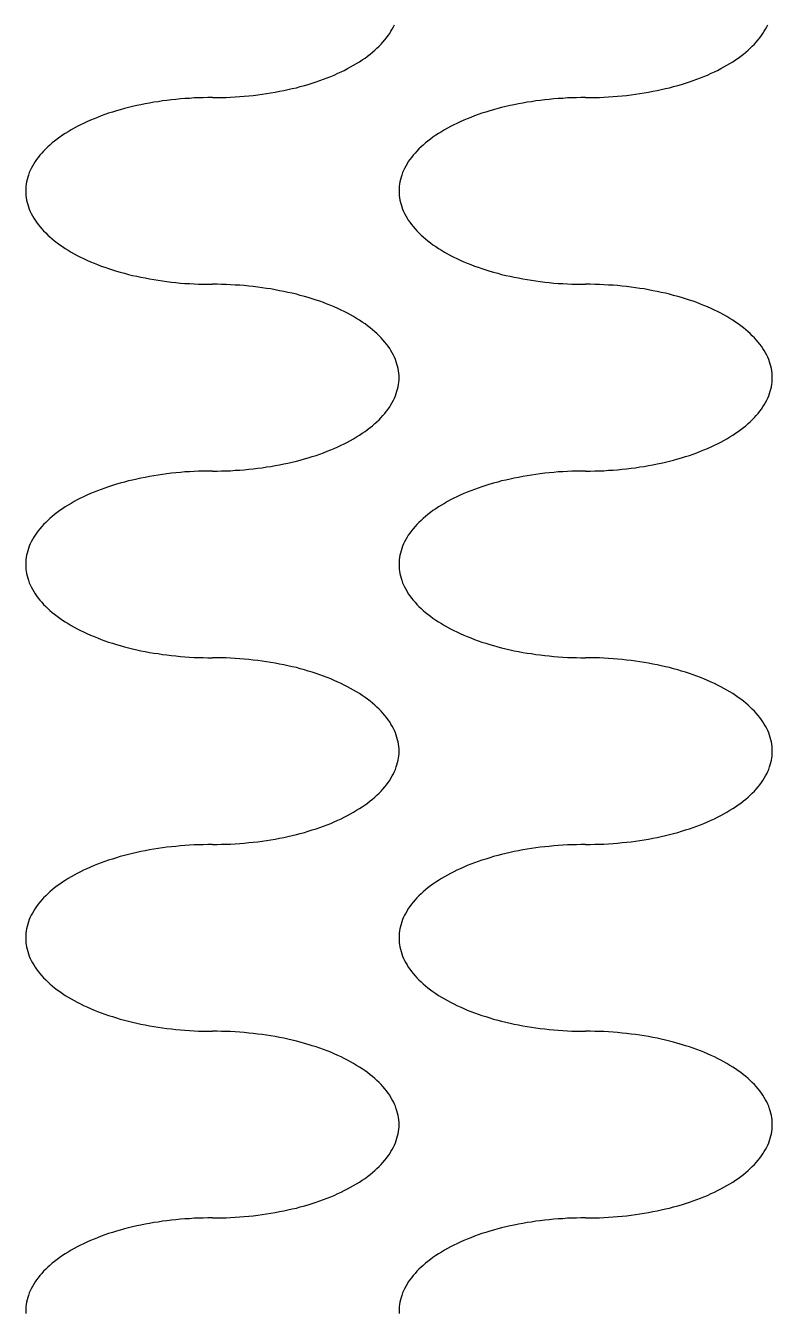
# Model space of a CAD drawing. Extents: x 0 to 40, y 0 to 70.
# Drawn here: x 29.6 to 30, y 53.95 to 54.639 of the extents above; entities that cross this region are included whole.
import ezdxf

# ---------------------------------------------------------------- set-up
doc = ezdxf.new("R2010")
doc.units = 0
doc.layers.add('AL_FOIL', color=2, linetype='CONTINUOUS')

msp = doc.modelspace()

# ---------------------------------------------------------------- linework, layer by layer
at = {"layer": 'AL_FOIL'}
for points in [[(29.7, 54.6, 0), (29.7025, 54.6, 0), (29.7049, 54.6001, 0), (29.7074, 54.6001, 0), (29.7098, 54.6002, 0), (29.7122, 54.6004, 0), (29.7147, 54.6005, 0), (29.7171, 54.6007, 0), (29.7195, 54.601, 0), (29.7219, 54.6012, 0), (29.7243, 54.6015, 0), (29.7267, 54.6018, 0), (29.729, 54.6022, 0), (29.7314, 54.6025, 0), (29.7337, 54.6029, 0), (29.736, 54.6034, 0), (29.7383, 54.6038, 0), (29.7405, 54.6043, 0), (29.7428, 54.6048, 0), (29.745, 54.6053, 0), (29.7471, 54.6059, 0), (29.7493, 54.6065, 0), (29.7514, 54.6071, 0), (29.7535, 54.6078, 0), (29.7556, 54.6084, 0), (29.7576, 54.6091, 0), (29.7596, 54.6098, 0), (29.7615, 54.6106, 0), (29.7634, 54.6113, 0), (29.7653, 54.6121, 0), (29.7672, 54.613, 0), (29.769, 54.6138, 0), (29.7707, 54.6146, 0), (29.7724, 54.6155, 0), (29.7741, 54.6164, 0), (29.7757, 54.6173, 0), (29.7773, 54.6183, 0), (29.7788, 54.6192, 0), (29.7803, 54.6202, 0), (29.7818, 54.6212, 0), (29.7831, 54.6222, 0), (29.7845, 54.6233, 0), (29.7858, 54.6243, 0), (29.787, 54.6254, 0), (29.7882, 54.6264, 0), (29.7893, 54.6275, 0), (29.7904, 54.6286, 0), (29.7914, 54.6297, 0), (29.7924, 54.6309, 0), (29.7933, 54.632, 0), (29.7942, 54.6332, 0), (29.795, 54.6343, 0), (29.7957, 54.6355, 0), (29.7964, 54.6367, 0), (29.797, 54.6379, 0), (29.7976, 54.639, 0)], [(29.9, 54.6, 0), (29.9025, 54.6, 0), (29.9049, 54.6001, 0), (29.9074, 54.6001, 0), (29.9098, 54.6002, 0), (29.9122, 54.6004, 0), (29.9147, 54.6005, 0), (29.9171, 54.6007, 0), (29.9195, 54.601, 0), (29.9219, 54.6012, 0), (29.9243, 54.6015, 0), (29.9267, 54.6018, 0), (29.929, 54.6022, 0), (29.9314, 54.6025, 0), (29.9337, 54.6029, 0), (29.936, 54.6034, 0), (29.9383, 54.6038, 0), (29.9405, 54.6043, 0), (29.9428, 54.6048, 0), (29.945, 54.6053, 0), (29.9471, 54.6059, 0), (29.9493, 54.6065, 0), (29.9514, 54.6071, 0), (29.9535, 54.6078, 0), (29.9556, 54.6084, 0), (29.9576, 54.6091, 0), (29.9596, 54.6098, 0), (29.9615, 54.6106, 0), (29.9634, 54.6113, 0), (29.9653, 54.6121, 0), (29.9672, 54.613, 0), (29.969, 54.6138, 0), (29.9707, 54.6146, 0), (29.9724, 54.6155, 0), (29.9741, 54.6164, 0), (29.9757, 54.6173, 0), (29.9773, 54.6183, 0), (29.9788, 54.6192, 0), (29.9803, 54.6202, 0), (29.9818, 54.6212, 0), (29.9831, 54.6222, 0), (29.9845, 54.6233, 0), (29.9858, 54.6243, 0), (29.987, 54.6254, 0), (29.9882, 54.6264, 0), (29.9893, 54.6275, 0), (29.9904, 54.6286, 0), (29.9914, 54.6297, 0), (29.9924, 54.6309, 0), (29.9933, 54.632, 0), (29.9942, 54.6332, 0), (29.995, 54.6343, 0), (29.9957, 54.6355, 0), (29.9964, 54.6367, 0), (29.997, 54.6379, 0), (29.9976, 54.639, 0)], [(29.7, 54.6, 0), (29.6975, 54.6, 0), (29.6951, 54.5999, 0), (29.6926, 54.5999, 0), (29.6902, 54.5998, 0), (29.6878, 54.5996, 0), (29.6853, 54.5995, 0), (29.6829, 54.5993, 0), (29.6805, 54.599, 0), (29.6781, 54.5988, 0), (29.6757, 54.5985, 0), (29.6733, 54.5982, 0), (29.671, 54.5978, 0), (29.6686, 54.5975, 0), (29.6663, 54.5971, 0), (29.664, 54.5966, 0), (29.6617, 54.5962, 0), (29.6595, 54.5957, 0), (29.6572, 54.5952, 0), (29.655, 54.5947, 0), (29.6529, 54.5941, 0), (29.6507, 54.5935, 0), (29.6486, 54.5929, 0), (29.6465, 54.5922, 0), (29.6444, 54.5916, 0), (29.6424, 54.5909, 0), (29.6404, 54.5902, 0), (29.6385, 54.5894, 0), (29.6366, 54.5887, 0), (29.6347, 54.5879, 0), (29.6328, 54.587, 0), (29.631, 54.5862, 0), (29.6293, 54.5854, 0), (29.6276, 54.5845, 0), (29.6259, 54.5836, 0), (29.6243, 54.5827, 0), (29.6227, 54.5817, 0), (29.6212, 54.5808, 0), (29.6197, 54.5798, 0), (29.6182, 54.5788, 0), (29.6169, 54.5778, 0), (29.6155, 54.5767, 0), (29.6142, 54.5757, 0), (29.613, 54.5746, 0), (29.6118, 54.5736, 0), (29.6107, 54.5725, 0), (29.6096, 54.5714, 0), (29.6086, 54.5703, 0), (29.6076, 54.5691, 0), (29.6067, 54.568, 0), (29.6058, 54.5668, 0), (29.605, 54.5657, 0), (29.6043, 54.5645, 0), (29.6036, 54.5633, 0), (29.603, 54.5621, 0), (29.6024, 54.561, 0), (29.6019, 54.5598, 0), (29.6015, 54.5585, 0), (29.6011, 54.5573, 0), (29.6008, 54.5561, 0), (29.6005, 54.5549, 0), (29.6003, 54.5537, 0), (29.6001, 54.5525, 0), (29.6, 54.5512, 0), (29.6, 54.55, 0), (29.6, 54.5488, 0), (29.6001, 54.5475, 0), (29.6003, 54.5463, 0), (29.6005, 54.5451, 0), (29.6008, 54.5439, 0), (29.6011, 54.5427, 0), (29.6015, 54.5415, 0), (29.6019, 54.5402, 0), (29.6024, 54.539, 0), (29.603, 54.5379, 0), (29.6036, 54.5367, 0), (29.6043, 54.5355, 0), (29.605, 54.5343, 0), (29.6058, 54.5332, 0), (29.6067, 54.532, 0), (29.6076, 54.5309, 0), (29.6086, 54.5297, 0), (29.6096, 54.5286, 0), (29.6107, 54.5275, 0), (29.6118, 54.5264, 0), (29.613, 54.5254, 0), (29.6142, 54.5243, 0), (29.6155, 54.5233, 0), (29.6169, 54.5222, 0), (29.6182, 54.5212, 0), (29.6197, 54.5202, 0), (29.6212, 54.5192, 0), (29.6227, 54.5183, 0), (29.6243, 54.5173, 0), (29.6259, 54.5164, 0), (29.6276, 54.5155, 0), (29.6293, 54.5146, 0), (29.631, 54.5138, 0), (29.6328, 54.513, 0), (29.6347, 54.5121, 0), (29.6366, 54.5113, 0), (29.6385, 54.5106, 0), (29.6404, 54.5098, 0), (29.6424, 54.5091, 0), (29.6444, 54.5084, 0), (29.6465, 54.5078, 0), (29.6486, 54.5071, 0), (29.6507, 54.5065, 0), (29.6529, 54.5059, 0), (29.655, 54.5053, 0), (29.6572, 54.5048, 0), (29.6595, 54.5043, 0), (29.6617, 54.5038, 0), (29.664, 54.5034, 0), (29.6663, 54.5029, 0), (29.6686, 54.5025, 0), (29.671, 54.5022, 0), (29.6733, 54.5018, 0), (29.6757, 54.5015, 0), (29.6781, 54.5012, 0), (29.6805, 54.501, 0), (29.6829, 54.5007, 0), (29.6853, 54.5005, 0), (29.6878, 54.5004, 0), (29.6902, 54.5002, 0), (29.6926, 54.5001, 0), (29.6951, 54.5001, 0), (29.6975, 54.5, 0), (29.7, 54.5, 0)], [(29.9, 54.6, 0), (29.8975, 54.6, 0), (29.8951, 54.5999, 0), (29.8926, 54.5999, 0), (29.8902, 54.5998, 0), (29.8878, 54.5996, 0), (29.8853, 54.5995, 0), (29.8829, 54.5993, 0), (29.8805, 54.599, 0), (29.8781, 54.5988, 0), (29.8757, 54.5985, 0), (29.8733, 54.5982, 0), (29.871, 54.5978, 0), (29.8686, 54.5975, 0), (29.8663, 54.5971, 0), (29.864, 54.5966, 0), (29.8617, 54.5962, 0), (29.8595, 54.5957, 0), (29.8572, 54.5952, 0), (29.855, 54.5947, 0), (29.8529, 54.5941, 0), (29.8507, 54.5935, 0), (29.8486, 54.5929, 0), (29.8465, 54.5922, 0), (29.8444, 54.5916, 0), (29.8424, 54.5909, 0), (29.8404, 54.5902, 0), (29.8385, 54.5894, 0), (29.8366, 54.5887, 0), (29.8347, 54.5879, 0), (29.8328, 54.587, 0), (29.831, 54.5862, 0), (29.8293, 54.5854, 0), (29.8276, 54.5845, 0), (29.8259, 54.5836, 0), (29.8243, 54.5827, 0), (29.8227, 54.5817, 0), (29.8212, 54.5808, 0), (29.8197, 54.5798, 0), (29.8182, 54.5788, 0), (29.8169, 54.5778, 0), (29.8155, 54.5767, 0), (29.8142, 54.5757, 0), (29.813, 54.5746, 0), (29.8118, 54.5736, 0), (29.8107, 54.5725, 0), (29.8096, 54.5714, 0), (29.8086, 54.5703, 0), (29.8076, 54.5691, 0), (29.8067, 54.568, 0), (29.8058, 54.5668, 0), (29.805, 54.5657, 0), (29.8043, 54.5645, 0), (29.8036, 54.5633, 0), (29.803, 54.5621, 0), (29.8024, 54.561, 0), (29.8019, 54.5598, 0), (29.8015, 54.5585, 0), (29.8011, 54.5573, 0), (29.8008, 54.5561, 0), (29.8005, 54.5549, 0), (29.8003, 54.5537, 0), (29.8001, 54.5525, 0), (29.8, 54.5512, 0), (29.8, 54.55, 0), (29.8, 54.5488, 0), (29.8001, 54.5475, 0), (29.8003, 54.5463, 0), (29.8005, 54.5451, 0), (29.8008, 54.5439, 0), (29.8011, 54.5427, 0), (29.8015, 54.5415, 0), (29.8019, 54.5402, 0), (29.8024, 54.539, 0), (29.803, 54.5379, 0), (29.8036, 54.5367, 0), (29.8043, 54.5355, 0), (29.805, 54.5343, 0), (29.8058, 54.5332, 0), (29.8067, 54.532, 0), (29.8076, 54.5309, 0), (29.8086, 54.5297, 0), (29.8096, 54.5286, 0), (29.8107, 54.5275, 0), (29.8118, 54.5264, 0), (29.813, 54.5254, 0), (29.8142, 54.5243, 0), (29.8155, 54.5233, 0), (29.8169, 54.5222, 0), (29.8182, 54.5212, 0), (29.8197, 54.5202, 0), (29.8212, 54.5192, 0), (29.8227, 54.5183, 0), (29.8243, 54.5173, 0), (29.8259, 54.5164, 0), (29.8276, 54.5155, 0), (29.8293, 54.5146, 0), (29.831, 54.5138, 0), (29.8328, 54.513, 0), (29.8347, 54.5121, 0), (29.8366, 54.5113, 0), (29.8385, 54.5106, 0), (29.8404, 54.5098, 0), (29.8424, 54.5091, 0), (29.8444, 54.5084, 0), (29.8465, 54.5078, 0), (29.8486, 54.5071, 0), (29.8507, 54.5065, 0), (29.8529, 54.5059, 0), (29.855, 54.5053, 0), (29.8572, 54.5048, 0), (29.8595, 54.5043, 0), (29.8617, 54.5038, 0), (29.864, 54.5034, 0), (29.8663, 54.5029, 0), (29.8686, 54.5025, 0), (29.871, 54.5022, 0), (29.8733, 54.5018, 0), (29.8757, 54.5015, 0), (29.8781, 54.5012, 0), (29.8805, 54.501, 0), (29.8829, 54.5007, 0), (29.8853, 54.5005, 0), (29.8878, 54.5004, 0), (29.8902, 54.5002, 0), (29.8926, 54.5001, 0), (29.8951, 54.5001, 0), (29.8975, 54.5, 0), (29.9, 54.5, 0)], [(29.7, 54.4, 0), (29.7025, 54.4, 0), (29.7049, 54.4001, 0), (29.7074, 54.4001, 0), (29.7098, 54.4002, 0), (29.7122, 54.4004, 0), (29.7147, 54.4005, 0), (29.7171, 54.4007, 0), (29.7195, 54.401, 0), (29.7219, 54.4012, 0), (29.7243, 54.4015, 0), (29.7267, 54.4018, 0), (29.729, 54.4022, 0), (29.7314, 54.4025, 0), (29.7337, 54.4029, 0), (29.736, 54.4034, 0), (29.7383, 54.4038, 0), (29.7405, 54.4043, 0), (29.7428, 54.4048, 0), (29.745, 54.4053, 0), (29.7471, 54.4059, 0), (29.7493, 54.4065, 0), (29.7514, 54.4071, 0), (29.7535, 54.4078, 0), (29.7556, 54.4084, 0), (29.7576, 54.4091, 0), (29.7596, 54.4098, 0), (29.7615, 54.4106, 0), (29.7634, 54.4113, 0), (29.7653, 54.4121, 0), (29.7672, 54.413, 0), (29.769, 54.4138, 0), (29.7707, 54.4146, 0), (29.7724, 54.4155, 0), (29.7741, 54.4164, 0), (29.7757, 54.4173, 0), (29.7773, 54.4183, 0), (29.7788, 54.4192, 0), (29.7803, 54.4202, 0), (29.7818, 54.4212, 0), (29.7831, 54.4222, 0), (29.7845, 54.4233, 0), (29.7858, 54.4243, 0), (29.787, 54.4254, 0), (29.7882, 54.4264, 0), (29.7893, 54.4275, 0), (29.7904, 54.4286, 0), (29.7914, 54.4297, 0), (29.7924, 54.4309, 0), (29.7933, 54.432, 0), (29.7942, 54.4332, 0), (29.795, 54.4343, 0), (29.7957, 54.4355, 0), (29.7964, 54.4367, 0), (29.797, 54.4379, 0), (29.7976, 54.439, 0), (29.7981, 54.4402, 0), (29.7985, 54.4415, 0), (29.7989, 54.4427, 0), (29.7992, 54.4439, 0), (29.7995, 54.4451, 0), (29.7997, 54.4463, 0), (29.7999, 54.4475, 0), (29.8, 54.4488, 0), (29.8, 54.45, 0), (29.8, 54.4512, 0), (29.7999, 54.4525, 0), (29.7997, 54.4537, 0), (29.7995, 54.4549, 0), (29.7992, 54.4561, 0), (29.7989, 54.4573, 0), (29.7985, 54.4585, 0), (29.7981, 54.4598, 0), (29.7976, 54.461, 0), (29.797, 54.4621, 0), (29.7964, 54.4633, 0), (29.7957, 54.4645, 0), (29.795, 54.4657, 0), (29.7942, 54.4668, 0), (29.7933, 54.468, 0), (29.7924, 54.4691, 0), (29.7914, 54.4703, 0), (29.7904, 54.4714, 0), (29.7893, 54.4725, 0), (29.7882, 54.4736, 0), (29.787, 54.4746, 0), (29.7858, 54.4757, 0), (29.7845, 54.4767, 0), (29.7831, 54.4778, 0), (29.7818, 54.4788, 0), (29.7803, 54.4798, 0), (29.7788, 54.4808, 0), (29.7773, 54.4817, 0), (29.7757, 54.4827, 0), (29.7741, 54.4836, 0), (29.7724, 54.4845, 0), (29.7707, 54.4854, 0), (29.769, 54.4862, 0), (29.7672, 54.487, 0), (29.7653, 54.4879, 0), (29.7634, 54.4887, 0), (29.7615, 54.4894, 0), (29.7596, 54.4902, 0), (29.7576, 54.4909, 0), (29.7556, 54.4916, 0), (29.7535, 54.4922, 0), (29.7514, 54.4929, 0), (29.7493, 54.4935, 0), (29.7471, 54.4941, 0), (29.745, 54.4947, 0), (29.7428, 54.4952, 0), (29.7405, 54.4957, 0), (29.7383, 54.4962, 0), (29.736, 54.4966, 0), (29.7337, 54.4971, 0), (29.7314, 54.4975, 0), (29.729, 54.4978, 0), (29.7267, 54.4982, 0), (29.7243, 54.4985, 0), (29.7219, 54.4988, 0), (29.7195, 54.499, 0), (29.7171, 54.4993, 0), (29.7147, 54.4995, 0), (29.7122, 54.4996, 0), (29.7098, 54.4998, 0), (29.7074, 54.4999, 0), (29.7049, 54.4999, 0), (29.7025, 54.5, 0), (29.7, 54.5, 0)], [(29.9, 54.4, 0), (29.9025, 54.4, 0), (29.9049, 54.4001, 0), (29.9074, 54.4001, 0), (29.9098, 54.4002, 0), (29.9122, 54.4004, 0), (29.9147, 54.4005, 0), (29.9171, 54.4007, 0), (29.9195, 54.401, 0), (29.9219, 54.4012, 0), (29.9243, 54.4015, 0), (29.9267, 54.4018, 0), (29.929, 54.4022, 0), (29.9314, 54.4025, 0), (29.9337, 54.4029, 0), (29.936, 54.4034, 0), (29.9383, 54.4038, 0), (29.9405, 54.4043, 0), (29.9428, 54.4048, 0), (29.945, 54.4053, 0), (29.9471, 54.4059, 0), (29.9493, 54.4065, 0), (29.9514, 54.4071, 0), (29.9535, 54.4078, 0), (29.9556, 54.4084, 0), (29.9576, 54.4091, 0), (29.9596, 54.4098, 0), (29.9615, 54.4106, 0), (29.9634, 54.4113, 0), (29.9653, 54.4121, 0), (29.9672, 54.413, 0), (29.969, 54.4138, 0), (29.9707, 54.4146, 0), (29.9724, 54.4155, 0), (29.9741, 54.4164, 0), (29.9757, 54.4173, 0), (29.9773, 54.4183, 0), (29.9788, 54.4192, 0), (29.9803, 54.4202, 0), (29.9818, 54.4212, 0), (29.9831, 54.4222, 0), (29.9845, 54.4233, 0), (29.9858, 54.4243, 0), (29.987, 54.4254, 0), (29.9882, 54.4264, 0), (29.9893, 54.4275, 0), (29.9904, 54.4286, 0), (29.9914, 54.4297, 0), (29.9924, 54.4309, 0), (29.9933, 54.432, 0), (29.9942, 54.4332, 0), (29.995, 54.4343, 0), (29.9957, 54.4355, 0), (29.9964, 54.4367, 0), (29.997, 54.4379, 0), (29.9976, 54.439, 0), (29.9981, 54.4402, 0), (29.9985, 54.4415, 0), (29.9989, 54.4427, 0), (29.9992, 54.4439, 0), (29.9995, 54.4451, 0), (29.9997, 54.4463, 0), (29.9999, 54.4475, 0), (30, 54.4488, 0), (30, 54.45, 0), (30, 54.4512, 0), (29.9999, 54.4525, 0), (29.9997, 54.4537, 0), (29.9995, 54.4549, 0), (29.9992, 54.4561, 0), (29.9989, 54.4573, 0), (29.9985, 54.4585, 0), (29.9981, 54.4598, 0), (29.9976, 54.461, 0), (29.997, 54.4621, 0), (29.9964, 54.4633, 0), (29.9957, 54.4645, 0), (29.995, 54.4657, 0), (29.9942, 54.4668, 0), (29.9933, 54.468, 0), (29.9924, 54.4691, 0), (29.9914, 54.4703, 0), (29.9904, 54.4714, 0), (29.9893, 54.4725, 0), (29.9882, 54.4736, 0), (29.987, 54.4746, 0), (29.9858, 54.4757, 0), (29.9845, 54.4767, 0), (29.9831, 54.4778, 0), (29.9818, 54.4788, 0), (29.9803, 54.4798, 0), (29.9788, 54.4808, 0), (29.9773, 54.4817, 0), (29.9757, 54.4827, 0), (29.9741, 54.4836, 0), (29.9724, 54.4845, 0), (29.9707, 54.4854, 0), (29.969, 54.4862, 0), (29.9672, 54.487, 0), (29.9653, 54.4879, 0), (29.9634, 54.4887, 0), (29.9615, 54.4894, 0), (29.9596, 54.4902, 0), (29.9576, 54.4909, 0), (29.9556, 54.4916, 0), (29.9535, 54.4922, 0), (29.9514, 54.4929, 0), (29.9493, 54.4935, 0), (29.9471, 54.4941, 0), (29.945, 54.4947, 0), (29.9428, 54.4952, 0), (29.9405, 54.4957, 0), (29.9383, 54.4962, 0), (29.936, 54.4966, 0), (29.9337, 54.4971, 0), (29.9314, 54.4975, 0), (29.929, 54.4978, 0), (29.9267, 54.4982, 0), (29.9243, 54.4985, 0), (29.9219, 54.4988, 0), (29.9195, 54.499, 0), (29.9171, 54.4993, 0), (29.9147, 54.4995, 0), (29.9122, 54.4996, 0), (29.9098, 54.4998, 0), (29.9074, 54.4999, 0), (29.9049, 54.4999, 0), (29.9025, 54.5, 0), (29.9, 54.5, 0)], [(29.7, 54.4, 0), (29.6975, 54.4, 0), (29.6951, 54.3999, 0), (29.6926, 54.3999, 0), (29.6902, 54.3998, 0), (29.6878, 54.3996, 0), (29.6853, 54.3995, 0), (29.6829, 54.3993, 0), (29.6805, 54.399, 0), (29.6781, 54.3988, 0), (29.6757, 54.3985, 0), (29.6733, 54.3982, 0), (29.671, 54.3978, 0), (29.6686, 54.3975, 0), (29.6663, 54.3971, 0), (29.664, 54.3966, 0), (29.6617, 54.3962, 0), (29.6595, 54.3957, 0), (29.6572, 54.3952, 0), (29.655, 54.3947, 0), (29.6529, 54.3941, 0), (29.6507, 54.3935, 0), (29.6486, 54.3929, 0), (29.6465, 54.3922, 0), (29.6444, 54.3916, 0), (29.6424, 54.3909, 0), (29.6404, 54.3902, 0), (29.6385, 54.3894, 0), (29.6366, 54.3887, 0), (29.6347, 54.3879, 0), (29.6328, 54.387, 0), (29.631, 54.3862, 0), (29.6293, 54.3854, 0), (29.6276, 54.3845, 0), (29.6259, 54.3836, 0), (29.6243, 54.3827, 0), (29.6227, 54.3817, 0), (29.6212, 54.3808, 0), (29.6197, 54.3798, 0), (29.6182, 54.3788, 0), (29.6169, 54.3778, 0), (29.6155, 54.3767, 0), (29.6142, 54.3757, 0), (29.613, 54.3746, 0), (29.6118, 54.3736, 0), (29.6107, 54.3725, 0), (29.6096, 54.3714, 0), (29.6086, 54.3703, 0), (29.6076, 54.3691, 0), (29.6067, 54.368, 0), (29.6058, 54.3668, 0), (29.605, 54.3657, 0), (29.6043, 54.3645, 0), (29.6036, 54.3633, 0), (29.603, 54.3621, 0), (29.6024, 54.361, 0), (29.6019, 54.3598, 0), (29.6015, 54.3585, 0), (29.6011, 54.3573, 0), (29.6008, 54.3561, 0), (29.6005, 54.3549, 0), (29.6003, 54.3537, 0), (29.6001, 54.3525, 0), (29.6, 54.3512, 0), (29.6, 54.35, 0), (29.6, 54.3488, 0), (29.6001, 54.3475, 0), (29.6003, 54.3463, 0), (29.6005, 54.3451, 0), (29.6008, 54.3439, 0), (29.6011, 54.3427, 0), (29.6015, 54.3415, 0), (29.6019, 54.3402, 0), (29.6024, 54.339, 0), (29.603, 54.3379, 0), (29.6036, 54.3367, 0), (29.6043, 54.3355, 0), (29.605, 54.3343, 0), (29.6058, 54.3332, 0), (29.6067, 54.332, 0), (29.6076, 54.3309, 0), (29.6086, 54.3297, 0), (29.6096, 54.3286, 0), (29.6107, 54.3275, 0), (29.6118, 54.3264, 0), (29.613, 54.3254, 0), (29.6142, 54.3243, 0), (29.6155, 54.3233, 0), (29.6169, 54.3222, 0), (29.6182, 54.3212, 0), (29.6197, 54.3202, 0), (29.6212, 54.3192, 0), (29.6227, 54.3183, 0), (29.6243, 54.3173, 0), (29.6259, 54.3164, 0), (29.6276, 54.3155, 0), (29.6293, 54.3146, 0), (29.631, 54.3138, 0), (29.6328, 54.313, 0), (29.6347, 54.3121, 0), (29.6366, 54.3113, 0), (29.6385, 54.3106, 0), (29.6404, 54.3098, 0), (29.6424, 54.3091, 0), (29.6444, 54.3084, 0), (29.6465, 54.3078, 0), (29.6486, 54.3071, 0), (29.6507, 54.3065, 0), (29.6529, 54.3059, 0), (29.655, 54.3053, 0), (29.6572, 54.3048, 0), (29.6595, 54.3043, 0), (29.6617, 54.3038, 0), (29.664, 54.3034, 0), (29.6663, 54.3029, 0), (29.6686, 54.3025, 0), (29.671, 54.3022, 0), (29.6733, 54.3018, 0), (29.6757, 54.3015, 0), (29.6781, 54.3012, 0), (29.6805, 54.301, 0), (29.6829, 54.3007, 0), (29.6853, 54.3005, 0), (29.6878, 54.3004, 0), (29.6902, 54.3002, 0), (29.6926, 54.3001, 0), (29.6951, 54.3001, 0), (29.6975, 54.3, 0), (29.7, 54.3, 0)], [(29.9, 54.4, 0), (29.8975, 54.4, 0), (29.8951, 54.3999, 0), (29.8926, 54.3999, 0), (29.8902, 54.3998, 0), (29.8878, 54.3996, 0), (29.8853, 54.3995, 0), (29.8829, 54.3993, 0), (29.8805, 54.399, 0), (29.8781, 54.3988, 0), (29.8757, 54.3985, 0), (29.8733, 54.3982, 0), (29.871, 54.3978, 0), (29.8686, 54.3975, 0), (29.8663, 54.3971, 0), (29.864, 54.3966, 0), (29.8617, 54.3962, 0), (29.8595, 54.3957, 0), (29.8572, 54.3952, 0), (29.855, 54.3947, 0), (29.8529, 54.3941, 0), (29.8507, 54.3935, 0), (29.8486, 54.3929, 0), (29.8465, 54.3922, 0), (29.8444, 54.3916, 0), (29.8424, 54.3909, 0), (29.8404, 54.3902, 0), (29.8385, 54.3894, 0), (29.8366, 54.3887, 0), (29.8347, 54.3879, 0), (29.8328, 54.387, 0), (29.831, 54.3862, 0), (29.8293, 54.3854, 0), (29.8276, 54.3845, 0), (29.8259, 54.3836, 0), (29.8243, 54.3827, 0), (29.8227, 54.3817, 0), (29.8212, 54.3808, 0), (29.8197, 54.3798, 0), (29.8182, 54.3788, 0), (29.8169, 54.3778, 0), (29.8155, 54.3767, 0), (29.8142, 54.3757, 0), (29.813, 54.3746, 0), (29.8118, 54.3736, 0), (29.8107, 54.3725, 0), (29.8096, 54.3714, 0), (29.8086, 54.3703, 0), (29.8076, 54.3691, 0), (29.8067, 54.368, 0), (29.8058, 54.3668, 0), (29.805, 54.3657, 0), (29.8043, 54.3645, 0), (29.8036, 54.3633, 0), (29.803, 54.3621, 0), (29.8024, 54.361, 0), (29.8019, 54.3598, 0), (29.8015, 54.3585, 0), (29.8011, 54.3573, 0), (29.8008, 54.3561, 0), (29.8005, 54.3549, 0), (29.8003, 54.3537, 0), (29.8001, 54.3525, 0), (29.8, 54.3512, 0), (29.8, 54.35, 0), (29.8, 54.3488, 0), (29.8001, 54.3475, 0), (29.8003, 54.3463, 0), (29.8005, 54.3451, 0), (29.8008, 54.3439, 0), (29.8011, 54.3427, 0), (29.8015, 54.3415, 0), (29.8019, 54.3402, 0), (29.8024, 54.339, 0), (29.803, 54.3379, 0), (29.8036, 54.3367, 0), (29.8043, 54.3355, 0), (29.805, 54.3343, 0), (29.8058, 54.3332, 0), (29.8067, 54.332, 0), (29.8076, 54.3309, 0), (29.8086, 54.3297, 0), (29.8096, 54.3286, 0), (29.8107, 54.3275, 0), (29.8118, 54.3264, 0), (29.813, 54.3254, 0), (29.8142, 54.3243, 0), (29.8155, 54.3233, 0), (29.8169, 54.3222, 0), (29.8182, 54.3212, 0), (29.8197, 54.3202, 0), (29.8212, 54.3192, 0), (29.8227, 54.3183, 0), (29.8243, 54.3173, 0), (29.8259, 54.3164, 0), (29.8276, 54.3155, 0), (29.8293, 54.3146, 0), (29.831, 54.3138, 0), (29.8328, 54.313, 0), (29.8347, 54.3121, 0), (29.8366, 54.3113, 0), (29.8385, 54.3106, 0), (29.8404, 54.3098, 0), (29.8424, 54.3091, 0), (29.8444, 54.3084, 0), (29.8465, 54.3078, 0), (29.8486, 54.3071, 0), (29.8507, 54.3065, 0), (29.8529, 54.3059, 0), (29.855, 54.3053, 0), (29.8572, 54.3048, 0), (29.8595, 54.3043, 0), (29.8617, 54.3038, 0), (29.864, 54.3034, 0), (29.8663, 54.3029, 0), (29.8686, 54.3025, 0), (29.871, 54.3022, 0), (29.8733, 54.3018, 0), (29.8757, 54.3015, 0), (29.8781, 54.3012, 0), (29.8805, 54.301, 0), (29.8829, 54.3007, 0), (29.8853, 54.3005, 0), (29.8878, 54.3004, 0), (29.8902, 54.3002, 0), (29.8926, 54.3001, 0), (29.8951, 54.3001, 0), (29.8975, 54.3, 0), (29.9, 54.3, 0)], [(29.7, 54.2, 0), (29.7025, 54.2, 0), (29.7049, 54.2001, 0), (29.7074, 54.2001, 0), (29.7098, 54.2002, 0), (29.7122, 54.2004, 0), (29.7147, 54.2005, 0), (29.7171, 54.2007, 0), (29.7195, 54.201, 0), (29.7219, 54.2012, 0), (29.7243, 54.2015, 0), (29.7267, 54.2018, 0), (29.729, 54.2022, 0), (29.7314, 54.2025, 0), (29.7337, 54.2029, 0), (29.736, 54.2034, 0), (29.7383, 54.2038, 0), (29.7405, 54.2043, 0), (29.7428, 54.2048, 0), (29.745, 54.2053, 0), (29.7471, 54.2059, 0), (29.7493, 54.2065, 0), (29.7514, 54.2071, 0), (29.7535, 54.2078, 0), (29.7556, 54.2084, 0), (29.7576, 54.2091, 0), (29.7596, 54.2098, 0), (29.7615, 54.2106, 0), (29.7634, 54.2113, 0), (29.7653, 54.2121, 0), (29.7672, 54.213, 0), (29.769, 54.2138, 0), (29.7707, 54.2146, 0), (29.7724, 54.2155, 0), (29.7741, 54.2164, 0), (29.7757, 54.2173, 0), (29.7773, 54.2183, 0), (29.7788, 54.2192, 0), (29.7803, 54.2202, 0), (29.7818, 54.2212, 0), (29.7831, 54.2222, 0), (29.7845, 54.2233, 0), (29.7858, 54.2243, 0), (29.787, 54.2254, 0), (29.7882, 54.2264, 0), (29.7893, 54.2275, 0), (29.7904, 54.2286, 0), (29.7914, 54.2297, 0), (29.7924, 54.2309, 0), (29.7933, 54.232, 0), (29.7942, 54.2332, 0), (29.795, 54.2343, 0), (29.7957, 54.2355, 0), (29.7964, 54.2367, 0), (29.797, 54.2379, 0), (29.7976, 54.239, 0), (29.7981, 54.2402, 0), (29.7985, 54.2415, 0), (29.7989, 54.2427, 0), (29.7992, 54.2439, 0), (29.7995, 54.2451, 0), (29.7997, 54.2463, 0), (29.7999, 54.2475, 0), (29.8, 54.2488, 0), (29.8, 54.25, 0), (29.8, 54.2512, 0), (29.7999, 54.2525, 0), (29.7997, 54.2537, 0), (29.7995, 54.2549, 0), (29.7992, 54.2561, 0), (29.7989, 54.2573, 0), (29.7985, 54.2585, 0), (29.7981, 54.2598, 0), (29.7976, 54.261, 0), (29.797, 54.2621, 0), (29.7964, 54.2633, 0), (29.7957, 54.2645, 0), (29.795, 54.2657, 0), (29.7942, 54.2668, 0), (29.7933, 54.268, 0), (29.7924, 54.2691, 0), (29.7914, 54.2703, 0), (29.7904, 54.2714, 0), (29.7893, 54.2725, 0), (29.7882, 54.2736, 0), (29.787, 54.2746, 0), (29.7858, 54.2757, 0), (29.7845, 54.2767, 0), (29.7831, 54.2778, 0), (29.7818, 54.2788, 0), (29.7803, 54.2798, 0), (29.7788, 54.2808, 0), (29.7773, 54.2817, 0), (29.7757, 54.2827, 0), (29.7741, 54.2836, 0), (29.7724, 54.2845, 0), (29.7707, 54.2854, 0), (29.769, 54.2862, 0), (29.7672, 54.287, 0), (29.7653, 54.2879, 0), (29.7634, 54.2887, 0), (29.7615, 54.2894, 0), (29.7596, 54.2902, 0), (29.7576, 54.2909, 0), (29.7556, 54.2916, 0), (29.7535, 54.2922, 0), (29.7514, 54.2929, 0), (29.7493, 54.2935, 0), (29.7471, 54.2941, 0), (29.745, 54.2947, 0), (29.7428, 54.2952, 0), (29.7405, 54.2957, 0), (29.7383, 54.2962, 0), (29.736, 54.2966, 0), (29.7337, 54.2971, 0), (29.7314, 54.2975, 0), (29.729, 54.2978, 0), (29.7267, 54.2982, 0), (29.7243, 54.2985, 0), (29.7219, 54.2988, 0), (29.7195, 54.299, 0), (29.7171, 54.2993, 0), (29.7147, 54.2995, 0), (29.7122, 54.2996, 0), (29.7098, 54.2998, 0), (29.7074, 54.2999, 0), (29.7049, 54.2999, 0), (29.7025, 54.3, 0), (29.7, 54.3, 0)], [(29.9, 54.2, 0), (29.9025, 54.2, 0), (29.9049, 54.2001, 0), (29.9074, 54.2001, 0), (29.9098, 54.2002, 0), (29.9122, 54.2004, 0), (29.9147, 54.2005, 0), (29.9171, 54.2007, 0), (29.9195, 54.201, 0), (29.9219, 54.2012, 0), (29.9243, 54.2015, 0), (29.9267, 54.2018, 0), (29.929, 54.2022, 0), (29.9314, 54.2025, 0), (29.9337, 54.2029, 0), (29.936, 54.2034, 0), (29.9383, 54.2038, 0), (29.9405, 54.2043, 0), (29.9428, 54.2048, 0), (29.945, 54.2053, 0), (29.9471, 54.2059, 0), (29.9493, 54.2065, 0), (29.9514, 54.2071, 0), (29.9535, 54.2078, 0), (29.9556, 54.2084, 0), (29.9576, 54.2091, 0), (29.9596, 54.2098, 0), (29.9615, 54.2106, 0), (29.9634, 54.2113, 0), (29.9653, 54.2121, 0), (29.9672, 54.213, 0), (29.969, 54.2138, 0), (29.9707, 54.2146, 0), (29.9724, 54.2155, 0), (29.9741, 54.2164, 0), (29.9757, 54.2173, 0), (29.9773, 54.2183, 0), (29.9788, 54.2192, 0), (29.9803, 54.2202, 0), (29.9818, 54.2212, 0), (29.9831, 54.2222, 0), (29.9845, 54.2233, 0), (29.9858, 54.2243, 0), (29.987, 54.2254, 0), (29.9882, 54.2264, 0), (29.9893, 54.2275, 0), (29.9904, 54.2286, 0), (29.9914, 54.2297, 0), (29.9924, 54.2309, 0), (29.9933, 54.232, 0), (29.9942, 54.2332, 0), (29.995, 54.2343, 0), (29.9957, 54.2355, 0), (29.9964, 54.2367, 0), (29.997, 54.2379, 0), (29.9976, 54.239, 0), (29.9981, 54.2402, 0), (29.9985, 54.2415, 0), (29.9989, 54.2427, 0), (29.9992, 54.2439, 0), (29.9995, 54.2451, 0), (29.9997, 54.2463, 0), (29.9999, 54.2475, 0), (30, 54.2488, 0), (30, 54.25, 0), (30, 54.2512, 0), (29.9999, 54.2525, 0), (29.9997, 54.2537, 0), (29.9995, 54.2549, 0), (29.9992, 54.2561, 0), (29.9989, 54.2573, 0), (29.9985, 54.2585, 0), (29.9981, 54.2598, 0), (29.9976, 54.261, 0), (29.997, 54.2621, 0), (29.9964, 54.2633, 0), (29.9957, 54.2645, 0), (29.995, 54.2657, 0), (29.9942, 54.2668, 0), (29.9933, 54.268, 0), (29.9924, 54.2691, 0), (29.9914, 54.2703, 0), (29.9904, 54.2714, 0), (29.9893, 54.2725, 0), (29.9882, 54.2736, 0), (29.987, 54.2746, 0), (29.9858, 54.2757, 0), (29.9845, 54.2767, 0), (29.9831, 54.2778, 0), (29.9818, 54.2788, 0), (29.9803, 54.2798, 0), (29.9788, 54.2808, 0), (29.9773, 54.2817, 0), (29.9757, 54.2827, 0), (29.9741, 54.2836, 0), (29.9724, 54.2845, 0), (29.9707, 54.2854, 0), (29.969, 54.2862, 0), (29.9672, 54.287, 0), (29.9653, 54.2879, 0), (29.9634, 54.2887, 0), (29.9615, 54.2894, 0), (29.9596, 54.2902, 0), (29.9576, 54.2909, 0), (29.9556, 54.2916, 0), (29.9535, 54.2922, 0), (29.9514, 54.2929, 0), (29.9493, 54.2935, 0), (29.9471, 54.2941, 0), (29.945, 54.2947, 0), (29.9428, 54.2952, 0), (29.9405, 54.2957, 0), (29.9383, 54.2962, 0), (29.936, 54.2966, 0), (29.9337, 54.2971, 0), (29.9314, 54.2975, 0), (29.929, 54.2978, 0), (29.9267, 54.2982, 0), (29.9243, 54.2985, 0), (29.9219, 54.2988, 0), (29.9195, 54.299, 0), (29.9171, 54.2993, 0), (29.9147, 54.2995, 0), (29.9122, 54.2996, 0), (29.9098, 54.2998, 0), (29.9074, 54.2999, 0), (29.9049, 54.2999, 0), (29.9025, 54.3, 0), (29.9, 54.3, 0)], [(29.7, 54.2, 0), (29.6975, 54.2, 0), (29.6951, 54.1999, 0), (29.6926, 54.1999, 0), (29.6902, 54.1998, 0), (29.6878, 54.1996, 0), (29.6853, 54.1995, 0), (29.6829, 54.1993, 0), (29.6805, 54.199, 0), (29.6781, 54.1988, 0), (29.6757, 54.1985, 0), (29.6733, 54.1982, 0), (29.671, 54.1978, 0), (29.6686, 54.1975, 0), (29.6663, 54.1971, 0), (29.664, 54.1966, 0), (29.6617, 54.1962, 0), (29.6595, 54.1957, 0), (29.6572, 54.1952, 0), (29.655, 54.1947, 0), (29.6529, 54.1941, 0), (29.6507, 54.1935, 0), (29.6486, 54.1929, 0), (29.6465, 54.1922, 0), (29.6444, 54.1916, 0), (29.6424, 54.1909, 0), (29.6404, 54.1902, 0), (29.6385, 54.1894, 0), (29.6366, 54.1887, 0), (29.6347, 54.1879, 0), (29.6328, 54.187, 0), (29.631, 54.1862, 0), (29.6293, 54.1854, 0), (29.6276, 54.1845, 0), (29.6259, 54.1836, 0), (29.6243, 54.1827, 0), (29.6227, 54.1817, 0), (29.6212, 54.1808, 0), (29.6197, 54.1798, 0), (29.6182, 54.1788, 0), (29.6169, 54.1778, 0), (29.6155, 54.1767, 0), (29.6142, 54.1757, 0), (29.613, 54.1746, 0), (29.6118, 54.1736, 0), (29.6107, 54.1725, 0), (29.6096, 54.1714, 0), (29.6086, 54.1703, 0), (29.6076, 54.1691, 0), (29.6067, 54.168, 0), (29.6058, 54.1668, 0), (29.605, 54.1657, 0), (29.6043, 54.1645, 0), (29.6036, 54.1633, 0), (29.603, 54.1621, 0), (29.6024, 54.161, 0), (29.6019, 54.1598, 0), (29.6015, 54.1585, 0), (29.6011, 54.1573, 0), (29.6008, 54.1561, 0), (29.6005, 54.1549, 0), (29.6003, 54.1537, 0), (29.6001, 54.1525, 0), (29.6, 54.1512, 0), (29.6, 54.15, 0), (29.6, 54.1488, 0), (29.6001, 54.1475, 0), (29.6003, 54.1463, 0), (29.6005, 54.1451, 0), (29.6008, 54.1439, 0), (29.6011, 54.1427, 0), (29.6015, 54.1415, 0), (29.6019, 54.1402, 0), (29.6024, 54.139, 0), (29.603, 54.1379, 0), (29.6036, 54.1367, 0), (29.6043, 54.1355, 0), (29.605, 54.1343, 0), (29.6058, 54.1332, 0), (29.6067, 54.132, 0), (29.6076, 54.1309, 0), (29.6086, 54.1297, 0), (29.6096, 54.1286, 0), (29.6107, 54.1275, 0), (29.6118, 54.1264, 0), (29.613, 54.1254, 0), (29.6142, 54.1243, 0), (29.6155, 54.1233, 0), (29.6169, 54.1222, 0), (29.6182, 54.1212, 0), (29.6197, 54.1202, 0), (29.6212, 54.1192, 0), (29.6227, 54.1183, 0), (29.6243, 54.1173, 0), (29.6259, 54.1164, 0), (29.6276, 54.1155, 0), (29.6293, 54.1146, 0), (29.631, 54.1138, 0), (29.6328, 54.113, 0), (29.6347, 54.1121, 0), (29.6366, 54.1113, 0), (29.6385, 54.1106, 0), (29.6404, 54.1098, 0), (29.6424, 54.1091, 0), (29.6444, 54.1084, 0), (29.6465, 54.1078, 0), (29.6486, 54.1071, 0), (29.6507, 54.1065, 0), (29.6529, 54.1059, 0), (29.655, 54.1053, 0), (29.6572, 54.1048, 0), (29.6595, 54.1043, 0), (29.6617, 54.1038, 0), (29.664, 54.1034, 0), (29.6663, 54.1029, 0), (29.6686, 54.1025, 0), (29.671, 54.1022, 0), (29.6733, 54.1018, 0), (29.6757, 54.1015, 0), (29.6781, 54.1012, 0), (29.6805, 54.101, 0), (29.6829, 54.1007, 0), (29.6853, 54.1005, 0), (29.6878, 54.1004, 0), (29.6902, 54.1002, 0), (29.6926, 54.1001, 0), (29.6951, 54.1001, 0), (29.6975, 54.1, 0), (29.7, 54.1, 0)], [(29.9, 54.2, 0), (29.8975, 54.2, 0), (29.8951, 54.1999, 0), (29.8926, 54.1999, 0), (29.8902, 54.1998, 0), (29.8878, 54.1996, 0), (29.8853, 54.1995, 0), (29.8829, 54.1993, 0), (29.8805, 54.199, 0), (29.8781, 54.1988, 0), (29.8757, 54.1985, 0), (29.8733, 54.1982, 0), (29.871, 54.1978, 0), (29.8686, 54.1975, 0), (29.8663, 54.1971, 0), (29.864, 54.1966, 0), (29.8617, 54.1962, 0), (29.8595, 54.1957, 0), (29.8572, 54.1952, 0), (29.855, 54.1947, 0), (29.8529, 54.1941, 0), (29.8507, 54.1935, 0), (29.8486, 54.1929, 0), (29.8465, 54.1922, 0), (29.8444, 54.1916, 0), (29.8424, 54.1909, 0), (29.8404, 54.1902, 0), (29.8385, 54.1894, 0), (29.8366, 54.1887, 0), (29.8347, 54.1879, 0), (29.8328, 54.187, 0), (29.831, 54.1862, 0), (29.8293, 54.1854, 0), (29.8276, 54.1845, 0), (29.8259, 54.1836, 0), (29.8243, 54.1827, 0), (29.8227, 54.1817, 0), (29.8212, 54.1808, 0), (29.8197, 54.1798, 0), (29.8182, 54.1788, 0), (29.8169, 54.1778, 0), (29.8155, 54.1767, 0), (29.8142, 54.1757, 0), (29.813, 54.1746, 0), (29.8118, 54.1736, 0), (29.8107, 54.1725, 0), (29.8096, 54.1714, 0), (29.8086, 54.1703, 0), (29.8076, 54.1691, 0), (29.8067, 54.168, 0), (29.8058, 54.1668, 0), (29.805, 54.1657, 0), (29.8043, 54.1645, 0), (29.8036, 54.1633, 0), (29.803, 54.1621, 0), (29.8024, 54.161, 0), (29.8019, 54.1598, 0), (29.8015, 54.1585, 0), (29.8011, 54.1573, 0), (29.8008, 54.1561, 0), (29.8005, 54.1549, 0), (29.8003, 54.1537, 0), (29.8001, 54.1525, 0), (29.8, 54.1512, 0), (29.8, 54.15, 0), (29.8, 54.1488, 0), (29.8001, 54.1475, 0), (29.8003, 54.1463, 0), (29.8005, 54.1451, 0), (29.8008, 54.1439, 0), (29.8011, 54.1427, 0), (29.8015, 54.1415, 0), (29.8019, 54.1402, 0), (29.8024, 54.139, 0), (29.803, 54.1379, 0), (29.8036, 54.1367, 0), (29.8043, 54.1355, 0), (29.805, 54.1343, 0), (29.8058, 54.1332, 0), (29.8067, 54.132, 0), (29.8076, 54.1309, 0), (29.8086, 54.1297, 0), (29.8096, 54.1286, 0), (29.8107, 54.1275, 0), (29.8118, 54.1264, 0), (29.813, 54.1254, 0), (29.8142, 54.1243, 0), (29.8155, 54.1233, 0), (29.8169, 54.1222, 0), (29.8182, 54.1212, 0), (29.8197, 54.1202, 0), (29.8212, 54.1192, 0), (29.8227, 54.1183, 0), (29.8243, 54.1173, 0), (29.8259, 54.1164, 0), (29.8276, 54.1155, 0), (29.8293, 54.1146, 0), (29.831, 54.1138, 0), (29.8328, 54.113, 0), (29.8347, 54.1121, 0), (29.8366, 54.1113, 0), (29.8385, 54.1106, 0), (29.8404, 54.1098, 0), (29.8424, 54.1091, 0), (29.8444, 54.1084, 0), (29.8465, 54.1078, 0), (29.8486, 54.1071, 0), (29.8507, 54.1065, 0), (29.8529, 54.1059, 0), (29.855, 54.1053, 0), (29.8572, 54.1048, 0), (29.8595, 54.1043, 0), (29.8617, 54.1038, 0), (29.864, 54.1034, 0), (29.8663, 54.1029, 0), (29.8686, 54.1025, 0), (29.871, 54.1022, 0), (29.8733, 54.1018, 0), (29.8757, 54.1015, 0), (29.8781, 54.1012, 0), (29.8805, 54.101, 0), (29.8829, 54.1007, 0), (29.8853, 54.1005, 0), (29.8878, 54.1004, 0), (29.8902, 54.1002, 0), (29.8926, 54.1001, 0), (29.8951, 54.1001, 0), (29.8975, 54.1, 0), (29.9, 54.1, 0)], [(29.7, 54, 0), (29.7025, 54, 0), (29.7049, 54.0001, 0), (29.7074, 54.0001, 0), (29.7098, 54.0002, 0), (29.7122, 54.0004, 0), (29.7147, 54.0005, 0), (29.7171, 54.0007, 0), (29.7195, 54.001, 0), (29.7219, 54.0012, 0), (29.7243, 54.0015, 0), (29.7267, 54.0018, 0), (29.729, 54.0022, 0), (29.7314, 54.0025, 0), (29.7337, 54.0029, 0), (29.736, 54.0034, 0), (29.7383, 54.0038, 0), (29.7405, 54.0043, 0), (29.7428, 54.0048, 0), (29.745, 54.0053, 0), (29.7471, 54.0059, 0), (29.7493, 54.0065, 0), (29.7514, 54.0071, 0), (29.7535, 54.0078, 0), (29.7556, 54.0084, 0), (29.7576, 54.0091, 0), (29.7596, 54.0098, 0), (29.7615, 54.0106, 0), (29.7634, 54.0113, 0), (29.7653, 54.0121, 0), (29.7672, 54.013, 0), (29.769, 54.0138, 0), (29.7707, 54.0146, 0), (29.7724, 54.0155, 0), (29.7741, 54.0164, 0), (29.7757, 54.0173, 0), (29.7773, 54.0183, 0), (29.7788, 54.0192, 0), (29.7803, 54.0202, 0), (29.7818, 54.0212, 0), (29.7831, 54.0222, 0), (29.7845, 54.0233, 0), (29.7858, 54.0243, 0), (29.787, 54.0254, 0), (29.7882, 54.0264, 0), (29.7893, 54.0275, 0), (29.7904, 54.0286, 0), (29.7914, 54.0297, 0), (29.7924, 54.0309, 0), (29.7933, 54.032, 0), (29.7942, 54.0332, 0), (29.795, 54.0343, 0), (29.7957, 54.0355, 0), (29.7964, 54.0367, 0), (29.797, 54.0379, 0), (29.7976, 54.039, 0), (29.7981, 54.0402, 0), (29.7985, 54.0415, 0), (29.7989, 54.0427, 0), (29.7992, 54.0439, 0), (29.7995, 54.0451, 0), (29.7997, 54.0463, 0), (29.7999, 54.0475, 0), (29.8, 54.0488, 0), (29.8, 54.05, 0), (29.8, 54.0512, 0), (29.7999, 54.0525, 0), (29.7997, 54.0537, 0), (29.7995, 54.0549, 0), (29.7992, 54.0561, 0), (29.7989, 54.0573, 0), (29.7985, 54.0585, 0), (29.7981, 54.0598, 0), (29.7976, 54.061, 0), (29.797, 54.0621, 0), (29.7964, 54.0633, 0), (29.7957, 54.0645, 0), (29.795, 54.0657, 0), (29.7942, 54.0668, 0), (29.7933, 54.068, 0), (29.7924, 54.0691, 0), (29.7914, 54.0703, 0), (29.7904, 54.0714, 0), (29.7893, 54.0725, 0), (29.7882, 54.0736, 0), (29.787, 54.0746, 0), (29.7858, 54.0757, 0), (29.7845, 54.0767, 0), (29.7831, 54.0778, 0), (29.7818, 54.0788, 0), (29.7803, 54.0798, 0), (29.7788, 54.0808, 0), (29.7773, 54.0817, 0), (29.7757, 54.0827, 0), (29.7741, 54.0836, 0), (29.7724, 54.0845, 0), (29.7707, 54.0854, 0), (29.769, 54.0862, 0), (29.7672, 54.087, 0), (29.7653, 54.0879, 0), (29.7634, 54.0887, 0), (29.7615, 54.0894, 0), (29.7596, 54.0902, 0), (29.7576, 54.0909, 0), (29.7556, 54.0916, 0), (29.7535, 54.0922, 0), (29.7514, 54.0929, 0), (29.7493, 54.0935, 0), (29.7471, 54.0941, 0), (29.745, 54.0947, 0), (29.7428, 54.0952, 0), (29.7405, 54.0957, 0), (29.7383, 54.0962, 0), (29.736, 54.0966, 0), (29.7337, 54.0971, 0), (29.7314, 54.0975, 0), (29.729, 54.0978, 0), (29.7267, 54.0982, 0), (29.7243, 54.0985, 0), (29.7219, 54.0988, 0), (29.7195, 54.099, 0), (29.7171, 54.0993, 0), (29.7147, 54.0995, 0), (29.7122, 54.0996, 0), (29.7098, 54.0998, 0), (29.7074, 54.0999, 0), (29.7049, 54.0999, 0), (29.7025, 54.1, 0), (29.7, 54.1, 0)], [(29.9, 54, 0), (29.9025, 54, 0), (29.9049, 54.0001, 0), (29.9074, 54.0001, 0), (29.9098, 54.0002, 0), (29.9122, 54.0004, 0), (29.9147, 54.0005, 0), (29.9171, 54.0007, 0), (29.9195, 54.001, 0), (29.9219, 54.0012, 0), (29.9243, 54.0015, 0), (29.9267, 54.0018, 0), (29.929, 54.0022, 0), (29.9314, 54.0025, 0), (29.9337, 54.0029, 0), (29.936, 54.0034, 0), (29.9383, 54.0038, 0), (29.9405, 54.0043, 0), (29.9428, 54.0048, 0), (29.945, 54.0053, 0), (29.9471, 54.0059, 0), (29.9493, 54.0065, 0), (29.9514, 54.0071, 0), (29.9535, 54.0078, 0), (29.9556, 54.0084, 0), (29.9576, 54.0091, 0), (29.9596, 54.0098, 0), (29.9615, 54.0106, 0), (29.9634, 54.0113, 0), (29.9653, 54.0121, 0), (29.9672, 54.013, 0), (29.969, 54.0138, 0), (29.9707, 54.0146, 0), (29.9724, 54.0155, 0), (29.9741, 54.0164, 0), (29.9757, 54.0173, 0), (29.9773, 54.0183, 0), (29.9788, 54.0192, 0), (29.9803, 54.0202, 0), (29.9818, 54.0212, 0), (29.9831, 54.0222, 0), (29.9845, 54.0233, 0), (29.9858, 54.0243, 0), (29.987, 54.0254, 0), (29.9882, 54.0264, 0), (29.9893, 54.0275, 0), (29.9904, 54.0286, 0), (29.9914, 54.0297, 0), (29.9924, 54.0309, 0), (29.9933, 54.032, 0), (29.9942, 54.0332, 0), (29.995, 54.0343, 0), (29.9957, 54.0355, 0), (29.9964, 54.0367, 0), (29.997, 54.0379, 0), (29.9976, 54.039, 0), (29.9981, 54.0402, 0), (29.9985, 54.0415, 0), (29.9989, 54.0427, 0), (29.9992, 54.0439, 0), (29.9995, 54.0451, 0), (29.9997, 54.0463, 0), (29.9999, 54.0475, 0), (30, 54.0488, 0), (30, 54.05, 0), (30, 54.0512, 0), (29.9999, 54.0525, 0), (29.9997, 54.0537, 0), (29.9995, 54.0549, 0), (29.9992, 54.0561, 0), (29.9989, 54.0573, 0), (29.9985, 54.0585, 0), (29.9981, 54.0598, 0), (29.9976, 54.061, 0), (29.997, 54.0621, 0), (29.9964, 54.0633, 0), (29.9957, 54.0645, 0), (29.995, 54.0657, 0), (29.9942, 54.0668, 0), (29.9933, 54.068, 0), (29.9924, 54.0691, 0), (29.9914, 54.0703, 0), (29.9904, 54.0714, 0), (29.9893, 54.0725, 0), (29.9882, 54.0736, 0), (29.987, 54.0746, 0), (29.9858, 54.0757, 0), (29.9845, 54.0767, 0), (29.9831, 54.0778, 0), (29.9818, 54.0788, 0), (29.9803, 54.0798, 0), (29.9788, 54.0808, 0), (29.9773, 54.0817, 0), (29.9757, 54.0827, 0), (29.9741, 54.0836, 0), (29.9724, 54.0845, 0), (29.9707, 54.0854, 0), (29.969, 54.0862, 0), (29.9672, 54.087, 0), (29.9653, 54.0879, 0), (29.9634, 54.0887, 0), (29.9615, 54.0894, 0), (29.9596, 54.0902, 0), (29.9576, 54.0909, 0), (29.9556, 54.0916, 0), (29.9535, 54.0922, 0), (29.9514, 54.0929, 0), (29.9493, 54.0935, 0), (29.9471, 54.0941, 0), (29.945, 54.0947, 0), (29.9428, 54.0952, 0), (29.9405, 54.0957, 0), (29.9383, 54.0962, 0), (29.936, 54.0966, 0), (29.9337, 54.0971, 0), (29.9314, 54.0975, 0), (29.929, 54.0978, 0), (29.9267, 54.0982, 0), (29.9243, 54.0985, 0), (29.9219, 54.0988, 0), (29.9195, 54.099, 0), (29.9171, 54.0993, 0), (29.9147, 54.0995, 0), (29.9122, 54.0996, 0), (29.9098, 54.0998, 0), (29.9074, 54.0999, 0), (29.9049, 54.0999, 0), (29.9025, 54.1, 0), (29.9, 54.1, 0)], [(29.7, 54, 0), (29.6975, 54, 0), (29.6951, 53.9999, 0), (29.6926, 53.9999, 0), (29.6902, 53.9998, 0), (29.6878, 53.9996, 0), (29.6853, 53.9995, 0), (29.6829, 53.9993, 0), (29.6805, 53.999, 0), (29.6781, 53.9988, 0), (29.6757, 53.9985, 0), (29.6733, 53.9982, 0), (29.671, 53.9978, 0), (29.6686, 53.9975, 0), (29.6663, 53.9971, 0), (29.664, 53.9966, 0), (29.6617, 53.9962, 0), (29.6595, 53.9957, 0), (29.6572, 53.9952, 0), (29.655, 53.9947, 0), (29.6529, 53.9941, 0), (29.6507, 53.9935, 0), (29.6486, 53.9929, 0), (29.6465, 53.9922, 0), (29.6444, 53.9916, 0), (29.6424, 53.9909, 0), (29.6404, 53.9902, 0), (29.6385, 53.9894, 0), (29.6366, 53.9887, 0), (29.6347, 53.9879, 0), (29.6328, 53.987, 0), (29.631, 53.9862, 0), (29.6293, 53.9854, 0), (29.6276, 53.9845, 0), (29.6259, 53.9836, 0), (29.6243, 53.9827, 0), (29.6227, 53.9817, 0), (29.6212, 53.9808, 0), (29.6197, 53.9798, 0), (29.6182, 53.9788, 0), (29.6169, 53.9778, 0), (29.6155, 53.9767, 0), (29.6142, 53.9757, 0), (29.613, 53.9746, 0), (29.6118, 53.9736, 0), (29.6107, 53.9725, 0), (29.6096, 53.9714, 0), (29.6086, 53.9703, 0), (29.6076, 53.9691, 0), (29.6067, 53.968, 0), (29.6058, 53.9668, 0), (29.605, 53.9657, 0), (29.6043, 53.9645, 0), (29.6036, 53.9633, 0), (29.603, 53.9621, 0), (29.6024, 53.961, 0), (29.6019, 53.9598, 0), (29.6015, 53.9585, 0), (29.6011, 53.9573, 0), (29.6008, 53.9561, 0), (29.6005, 53.9549, 0), (29.6003, 53.9537, 0), (29.6001, 53.9525, 0), (29.6, 53.9512, 0), (29.6, 53.95, 0), (29.6, 53.9488, 0)], [(29.9, 54, 0), (29.8975, 54, 0), (29.8951, 53.9999, 0), (29.8926, 53.9999, 0), (29.8902, 53.9998, 0), (29.8878, 53.9996, 0), (29.8853, 53.9995, 0), (29.8829, 53.9993, 0), (29.8805, 53.999, 0), (29.8781, 53.9988, 0), (29.8757, 53.9985, 0), (29.8733, 53.9982, 0), (29.871, 53.9978, 0), (29.8686, 53.9975, 0), (29.8663, 53.9971, 0), (29.864, 53.9966, 0), (29.8617, 53.9962, 0), (29.8595, 53.9957, 0), (29.8572, 53.9952, 0), (29.855, 53.9947, 0), (29.8529, 53.9941, 0), (29.8507, 53.9935, 0), (29.8486, 53.9929, 0), (29.8465, 53.9922, 0), (29.8444, 53.9916, 0), (29.8424, 53.9909, 0), (29.8404, 53.9902, 0), (29.8385, 53.9894, 0), (29.8366, 53.9887, 0), (29.8347, 53.9879, 0), (29.8328, 53.987, 0), (29.831, 53.9862, 0), (29.8293, 53.9854, 0), (29.8276, 53.9845, 0), (29.8259, 53.9836, 0), (29.8243, 53.9827, 0), (29.8227, 53.9817, 0), (29.8212, 53.9808, 0), (29.8197, 53.9798, 0), (29.8182, 53.9788, 0), (29.8169, 53.9778, 0), (29.8155, 53.9767, 0), (29.8142, 53.9757, 0), (29.813, 53.9746, 0), (29.8118, 53.9736, 0), (29.8107, 53.9725, 0), (29.8096, 53.9714, 0), (29.8086, 53.9703, 0), (29.8076, 53.9691, 0), (29.8067, 53.968, 0), (29.8058, 53.9668, 0), (29.805, 53.9657, 0), (29.8043, 53.9645, 0), (29.8036, 53.9633, 0), (29.803, 53.9621, 0), (29.8024, 53.961, 0), (29.8019, 53.9598, 0), (29.8015, 53.9585, 0), (29.8011, 53.9573, 0), (29.8008, 53.9561, 0), (29.8005, 53.9549, 0), (29.8003, 53.9537, 0), (29.8001, 53.9525, 0), (29.8, 53.9512, 0), (29.8, 53.95, 0), (29.8, 53.9488, 0)]]:
    msp.add_polyline3d(points, dxfattribs=at)

doc.saveas('drawing.dxf')
